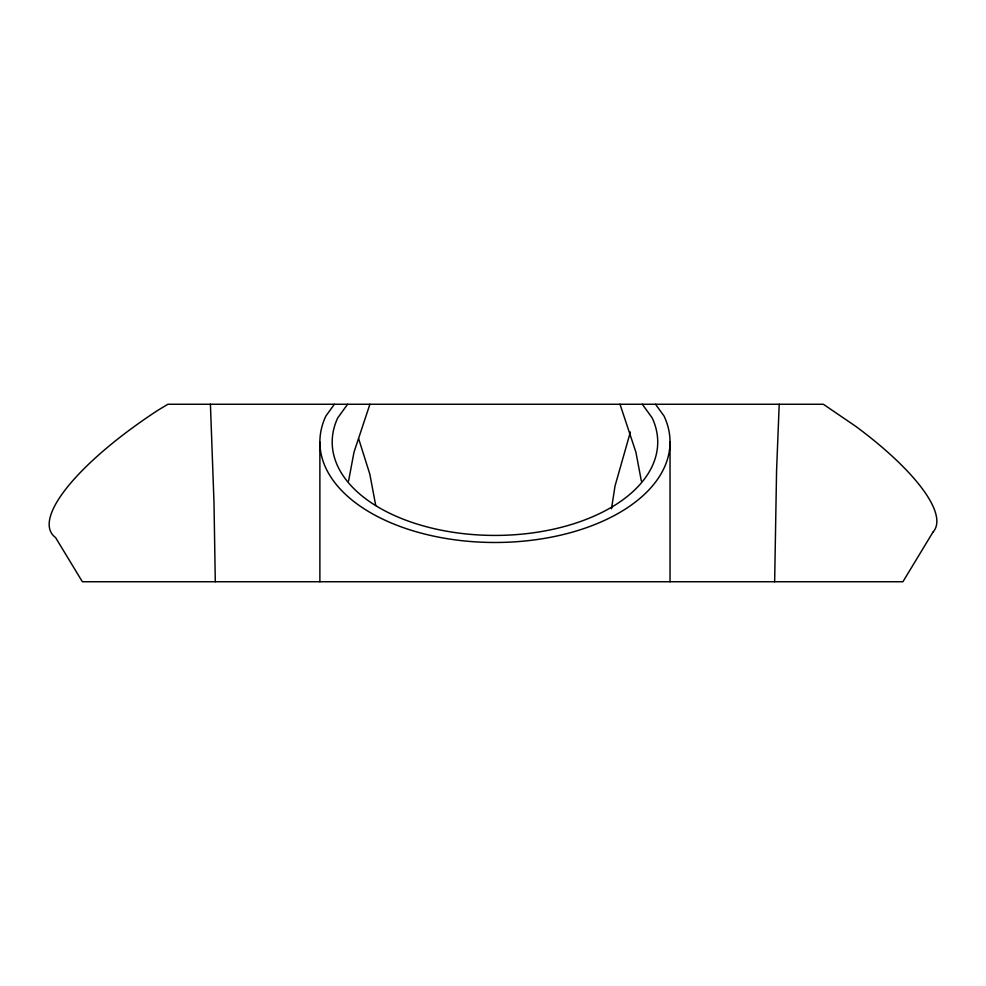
<?xml version="1.0" encoding="UTF-8"?>
<svg xmlns="http://www.w3.org/2000/svg" width="986" height="986" viewBox="0 0 986 986"><rect width="100%" height="100%" fill="white"/><g stroke="black" fill="none" stroke-linecap="round" stroke-linejoin="round"><path stroke-width="1.48" d="M779.211 404.26L776.574 470.593L774.651 581.74M611.493 508.801L615.03 485.975L630.387 432.028M348.588 480.921L353.999 452.167L369.91 404.26M334.39 404.26L325.848 416.08A175.077 100.412 0 0 0 494.96 542.485A175.077 100.412 0 0 0 664.071 416.08L655.53 404.26M347.602 404.26L337.742 417.904A162.764 93.35 0 0 0 494.96 535.423A162.764 93.35 0 0 0 652.177 417.904L642.317 404.26M620.009 404.26L635.908 452.167L641.331 480.921M358.694 438.856L369.824 474.143L375.728 505.51M210.425 404.26L213.999 502.786L215.293 581.74M670.036 442.073L670.036 581.74M319.883 442.073L319.883 581.74M932.99 532.12L902.905 581.74L82.368 581.74L55.536 537.506A175.077 50.212 -31.2 0 1 157.896 410.275L167.903 404.26L823.347 404.26L855.897 426.445A175.077 50.212 31.2 0 1 932.99 532.12"/></g></svg>
